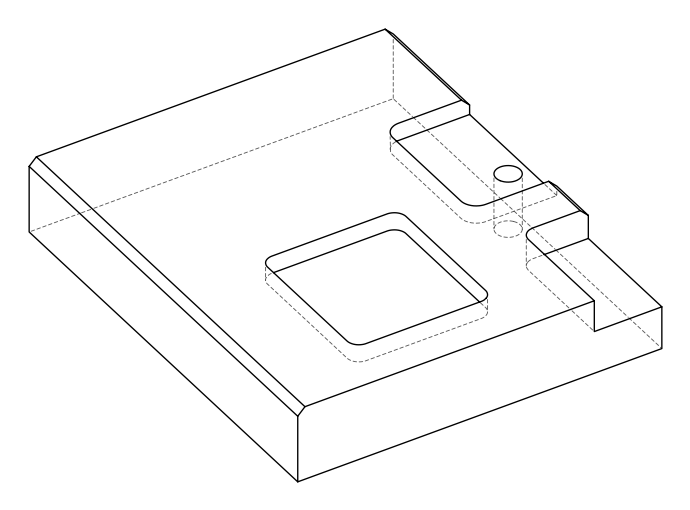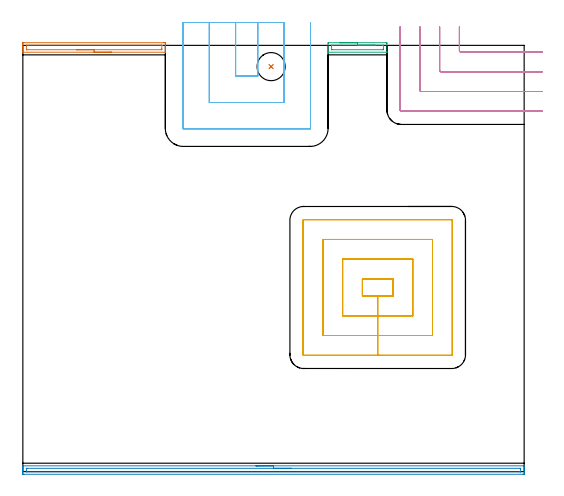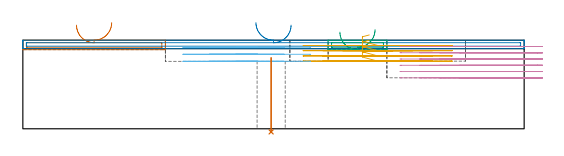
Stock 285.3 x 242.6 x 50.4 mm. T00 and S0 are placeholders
(PLAN: 7 operations, 3 tool changes, 22.5 min)
(1 AREA_MILL | FG_CHAMFER_SURFACE | UGT0205_001 | 1.49 min | 1235 mm3)
(2 AREA_MILL_1 | FG_CHAMFER_SURFACE_1 | UGT0205_001 | 4.74 min | 3293 mm3)
(3 AREA_MILL_2 | FG_CHAMFER_SURFACE_2 | UGT0205_001 | 0.73 min | 592 mm3)
(4 MILL_CORNER_NOTCH_RECTANGULAR | CORNER_NOTCH_RECTANGULAR | UGT0201_133 | Follow Part, ap 3.75, ae 75% | 5.13 min | 74849 mm3)
(5 MILL_RECTANGULAR_POCKET | POCKET_RECTANGULAR_STRAIGHT | UGT0201_133 | Follow Part, ap 3.75, ae 75% | 6.71 min | 109008 mm3)
(6 MILL_SLOT | SLOT_PARTIAL_RECTANGULAR | UGT0201_104 | Follow Part, ap 5, ae 75% | 3.55 min | 63265 mm3)
(7 INDEXABLE_INSERT_DRILL_THROUGH_HOLE_FROM_SOLID | STEP1HOLE | NXT0302_003 | 0.17 min | 7708 mm3)
(TOOL UGT0205_001 | Chamfer Mill 20 x 3 x 45 deg. | D20 FL50 Z2)
(TOOL UGT0201_133 | Carbide End Mill 15.0 | D15 FL30 Z4)
(TOOL UGT0201_104 | End Mill 20 mm | D20 FL22 Z2)
(TOOL NXT0302_003 | Index. Insert Drill 16mm [880-D1600L20-05] | D16 PA176 FL80 Z2)
(OP 1 AREA_MILL)
G17 G21 G94 G90
T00 M6
G54
G17 G0 G90 X50.55 Y238.7 S1061 M3
G43 Z60.4 H0
G94 G1 X50.512 Z59.528 F250.
X50.398 Z58.664
X50.209 Z57.812
X49.947 Z56.98
X49.613 Z56.174
X49.21 Z55.4
X48.742 Z54.664
X48.21 Z53.972
X47.621 Z53.329
X46.978 Z52.74
X46.286 Z52.208
X45.55 Z51.74
X44.776 Z51.337
X43.97 Z51.003
X43.138 Z50.741
X42.286 Z50.552
X41.422 Z50.438
X40.55 Z50.4
X0.109
X0.01 Y238.706 Z50.392
X0. Y238.942 Z50.157
Y240.521 Z48.578
Y240.958 Z48.138
Y241.176 Z47.921
Y241.842 Z47.255
Y242.061 Z47.037
Y242.726 Z46.367
Y243.278 Z45.817
X0.003 Y243.61 Z45.484
X0.008 Y244.091 Z45.005
X0.069 Y244.093 Z45.002
X0.554 Y244.1 Z45.
X80.054
X80.546 Y244.099 Z45.001
X81.031 Y244.093 Z45.002
X81.092 Y244.091 Z45.005
X81.1 Y243.61 Z45.484
Y243.278 Z45.817
Y242.726 Z46.367
Y242.061 Z47.037
Y241.842 Z47.255
Y241.176 Z47.921
Y240.958 Z48.138
Y240.521 Z48.578
Y239.627 Z49.472
Y239.19 Z49.909
X81.099 Y238.941 Z50.158
X81.09 Y238.706 Z50.392
X80.99 Y238.7 Z50.4
X40.55
Y240.114 Z48.986
X2.291
X2.118 Y240.116 Z48.984
X2.032 Y240.119 Z48.981
X2.015 Y240.121 Z48.979
X2.01 Y240.128 Z48.972
X2.005 Y240.155 Z48.945
X2.002 Y240.221 Z48.879
X2. Y240.404 Z48.696
X2.002 Y242.17 Z46.93
X2.01 Y242.502 Z46.598
X2.023 Y242.679 Z46.421
X2.373 Y242.686 Z46.414
X78.809
X78.982 Y242.684 Z46.416
X79.068 Y242.681 Z46.419
X79.085 Y242.679 Z46.421
X79.09 Y242.672 Z46.428
X79.095 Y242.645 Z46.455
X79.098 Y242.579 Z46.521
X79.1 Y242.396 Z46.704
X79.098 Y240.63 Z48.47
X79.09 Y240.298 Z48.802
X79.077 Y240.121 Z48.979
X78.727 Y240.114 Z48.986
X40.55
X39.678 Z49.024
X38.814 Z49.138
X37.962 Z49.327
X37.13 Z49.589
X36.324 Z49.923
X35.55 Z50.326
X34.814 Z50.794
X34.122 Z51.325
X33.479 Z51.915
X32.89 Z52.558
X32.358 Z53.25
X31.89 Z53.986
X31.487 Z54.76
X31.153 Z55.566
X30.891 Z56.398
X30.702 Z57.249
X30.588 Z58.114
X30.55 Z58.986
G0 Z60.4
M5
M2
(OP 2 AREA_MILL_1)
G17 G21 G94 G90
T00 M6
G54
G17 G0 G90 X132.65 Y3.3 S1061 M3
G43 Z60.4 H0
G94 G1 X132.688 Z59.528 F250.
X132.802 Z58.663
X132.991 Z57.812
X133.253 Z56.98
X133.587 Z56.174
X133.99 Z55.4
X134.458 Z54.664
X134.99 Z53.972
X135.579 Z53.329
X136.222 Z52.739
X136.914 Z52.208
X137.65 Z51.74
X138.424 Z51.337
X139.23 Z51.003
X140.062 Z50.741
X140.913 Z50.552
X141.778 Z50.438
X142.65 Z50.4
X285.129
X285.29 Y3.297 Z50.388
X285.293 Y3.239 Z50.33
X285.3 Y2.831 Z49.931
Y2.475 Z49.574
Y1.793 Z48.888
Y0.559 Z47.656
Y0.007 Z47.101
Y-0.61 Z46.485
X285.299 Y-0.886 Z46.209
X285.295 Y-1.493 Z45.603
X285.292 Y-1.495 Z45.601
X284.683 Y-1.5 Z45.6
X0.617
X0.008 Y-1.495 Z45.601
X0.005 Y-1.493 Z45.603
X0. Y-0.886 Z46.209
Y-0.61 Z46.485
Y0.007 Z47.101
Y0.559 Z47.656
Y0.9 Z47.996
Y1.452 Z48.548
Y1.793 Z48.888
Y2.475 Z49.574
Y2.831 Z49.931
X0.007 Y3.239 Z50.33
X0.01 Y3.297 Z50.388
X0.171 Y3.3 Z50.4
X142.65
Y1.886 Z48.986
X282.989 Y1.885 Z48.985
X283.174 Y1.882 Z48.982
X283.289 Y1.879 Z48.979
X283.293 Y1.85 Z48.95
X283.296 Y1.793 Z48.893
X283.3 Y1.39 Z48.49
Y0.007 Z47.107
X283.298 Y-0.043 Z47.057
X283.295 Y-0.068 Z47.032
X283.292 Y-0.075 Z47.025
X283.266 Y-0.079 Z47.021
X283.082 Y-0.084 Z47.016
X282.989 Y-0.086 Z47.014
X282.896
X2.311 Y-0.085 Z47.015
X2.126 Y-0.082 Z47.018
X2.011 Y-0.079 Z47.021
X2.007 Y-0.05 Z47.05
X2.004 Y0.007 Z47.107
X2. Y0.41 Z47.51
Y1.793 Z48.893
X2.002 Y1.843 Z48.943
X2.005 Y1.868 Z48.968
X2.008 Y1.875 Z48.975
X2.034 Y1.879 Z48.979
X2.218 Y1.884 Z48.984
X2.311 Y1.885 Z48.985
X2.404 Y1.886 Z48.986
X142.65
X143.522 Z49.024
X144.386 Z49.138
X145.238 Z49.326
X146.07 Z49.589
X146.876 Z49.923
X147.65 Z50.325
X148.386 Z50.794
X149.078 Z51.325
X149.721 Z51.915
X150.31 Z52.558
X150.841 Z53.25
X151.31 Z53.986
X151.713 Z54.759
X152.047 Z55.565
X152.309 Z56.397
X152.498 Z57.249
X152.612 Z58.114
X152.65 Z58.986
G0 Z60.4
M5
M2
(OP 3 AREA_MILL_2)
G17 G21 G94 G90
T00 M6
G54
G17 G0 G90 X180.45 Y244.1 S1061 M3
G43 Z60.4 H0
Z55.
G94 G1 X180.488 Z54.128 F250.
X180.602 Z53.263
X180.791 Z52.412
X181.053 Z51.58
X181.387 Z50.774
X181.79 Z50.
X182.258 Z49.264
X182.79 Z48.572
X183.379 Z47.929
X184.022 Z47.34
X184.714 Z46.808
X185.45 Z46.34
X186.224 Z45.937
X187.03 Z45.603
X187.862 Z45.341
X188.714 Z45.152
X189.578 Z45.038
X190.45 Z45.
X206.752
X206.95 Y244.098 Z45.002
X207.2 Y244.091 Z45.005
Y243.625 Z45.475
Y238.716 Z50.384
X207.196 Y238.702 Z50.397
X207.193 Y238.7 Z50.4
X173.707
X173.705 Y238.702 Z50.397
X173.7 Y238.716 Z50.383
Y243.61 Z45.489
Y244.091 Z45.005
X173.951 Y244.1 Z45.
X190.45
Y242.686 Z46.414
X204.99 Y242.685 Z46.415
X205.031 Y242.684 Z46.416
X205.172 Y242.679 Z46.421
X205.19 Y242.633 Z46.467
X205.194 Y242.614 Z46.486
X205.199 Y242.516 Z46.584
Y240.748 Z48.353
X205.197 Y240.536 Z48.564
X205.19 Y240.121 Z48.979
X204.99 Y240.116 Z48.984
X204.949 Y240.115 Z48.985
X175.91
X175.869 Y240.116 Z48.984
X175.728 Y240.121 Z48.979
X175.71 Y240.167 Z48.933
X175.706 Y240.186 Z48.914
X175.701 Y240.284 Z48.816
Y242.053 Z47.047
X175.703 Y242.264 Z46.836
X175.71 Y242.679 Z46.421
X175.91 Y242.685 Z46.415
X175.951
X190.45 Y242.686 Z46.414
X191.322 Z46.452
X192.186 Z46.566
X193.038 Z46.755
X193.87 Z47.017
X194.676 Z47.351
X195.45 Z47.754
X196.186 Z48.223
X196.878 Z48.754
X197.521 Z49.343
X198.11 Z49.986
X198.642 Z50.678
X199.11 Z51.414
X199.513 Z52.188
X199.847 Z52.994
X200.109 Z53.826
X200.298 Z54.678
X200.412 Z55.543
X200.45 Z56.414
G0 Z60.4
M5
M2
(OP 4 MILL_CORNER_NOTCH_RECTANGULAR)
G17 G21 G94 G90
T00 M6
G54
G17 G0 G90 X248.45 Y253.1 S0 M3
G43 Z60.4 H0
Z46.833
G94 G1 Y250.1 F250.
Y239.596 F500.
G3 X249.196 Y238.85 R0.75
G1 X292.8
X295.8 F250.
G0 Z60.4
X237.2 Y253.1
Z46.833
G1 Y250.1
Y228.346 F500.
G3 X237.946 Y227.6 R0.75
G1 X292.8
X295.8 F250.
G0 Z60.4
X225.95 Y253.1
Z46.833
G1 Y250.1
Y217.096 F500.
G3 X226.696 Y216.35 R0.75
G1 X292.8
X295.8 F250.
G0 Z60.4
X214.7 Y253.1
Z46.833
G1 Y250.1
Y205.847 F500.
G3 X215.447 Y205.1 R0.75
G1 X292.8
X295.8 F250.
G0 Z60.4
X248.45 Y253.1
Z43.267
G1 Y250.1
Y239.596 F500.
G3 X249.196 Y238.85 R0.75
G1 X292.8
X295.8 F250.
G0 Z60.4
X237.2 Y253.1
Z43.267
G1 Y250.1
Y228.346 F500.
G3 X237.946 Y227.6 R0.75
G1 X292.8
X295.8 F250.
G0 Z60.4
X225.95 Y253.1
Z43.267
G1 Y250.1
Y217.096 F500.
G3 X226.696 Y216.35 R0.75
G1 X292.8
X295.8 F250.
G0 Z60.4
X214.7 Y253.1
Z43.267
G1 Y250.1
Y205.847 F500.
G3 X215.447 Y205.1 R0.75
G1 X292.8
X295.8 F250.
G0 Z60.4
X248.45 Y253.1
Z39.7
G1 Y250.1
Y239.596 F500.
G3 X249.196 Y238.85 R0.75
G1 X292.8
X295.8 F250.
G0 Z60.4
X237.2 Y253.1
Z39.7
G1 Y250.1
Y228.346 F500.
G3 X237.946 Y227.6 R0.75
G1 X292.8
X295.8 F250.
G0 Z60.4
X225.95 Y253.1
Z39.7
G1 Y250.1
Y217.096 F500.
G3 X226.696 Y216.35 R0.75
G1 X292.8
X295.8 F250.
G0 Z60.4
X214.7 Y253.1
Z39.7
G1 Y250.1
Y205.847 F500.
G3 X215.447 Y205.1 R0.75
G1 X292.8
X295.8 F250.
G0 Z60.4
X248.45 Y253.1
Z36.133
G1 Y250.1
Y239.596 F500.
G3 X249.196 Y238.85 R0.75
G1 X292.8
X295.8 F250.
G0 Z60.4
X237.2 Y253.1
Z36.133
G1 Y250.1
Y228.346 F500.
G3 X237.946 Y227.6 R0.75
G1 X292.8
X295.8 F250.
G0 Z60.4
X225.95 Y253.1
Z36.133
G1 Y250.1
Y217.096 F500.
G3 X226.696 Y216.35 R0.75
G1 X292.8
X295.8 F250.
G0 Z60.4
X214.7 Y253.1
Z36.133
G1 Y250.1
Y205.847 F500.
G3 X215.447 Y205.1 R0.75
G1 X292.8
X295.8 F250.
G0 Z60.4
X248.45 Y253.1
Z32.567
G1 Y250.1
Y239.596 F500.
G3 X249.196 Y238.85 R0.75
G1 X292.8
X295.8 F250.
G0 Z60.4
X237.2 Y253.1
Z32.567
G1 Y250.1
Y228.346 F500.
G3 X237.946 Y227.6 R0.75
G1 X292.8
X295.8 F250.
G0 Z60.4
X225.95 Y253.1
Z32.567
G1 Y250.1
Y217.096 F500.
G3 X226.696 Y216.35 R0.75
G1 X292.8
X295.8 F250.
G0 Z60.4
X214.7 Y253.1
Z32.567
G1 Y250.1
Y205.847 F500.
G3 X215.447 Y205.1 R0.75
G1 X292.8
X295.8 F250.
G0 Z60.4
X248.45 Y253.1
Z29.
G1 Y250.1
Y239.596 F500.
G3 X249.196 Y238.85 R0.75
G1 X292.8
X295.8 F250.
G0 Z60.4
X237.2 Y253.1
Z29.
G1 Y250.1
Y228.346 F500.
G3 X237.946 Y227.6 R0.75
G1 X292.8
X295.8 F250.
G0 Z60.4
X225.95 Y253.1
Z29.
G1 Y250.1
Y217.096 F500.
G3 X226.696 Y216.35 R0.75
G1 X292.8
X295.8 F250.
G0 Z60.4
X214.7 Y253.1
Z29.
G1 Y250.1
Y205.847 F500.
G3 X215.447 Y205.1 R0.75
G1 X292.8
X295.8 F250.
G0 Z60.4
M5
M2
(OP 5 MILL_RECTANGULAR_POCKET)
G17 G21 G94 G90
T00 M6
G54
G17 G0 G90 X197.149 Y109.65 S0 M3
G43 Z60.4 H0
Z53.4
G94 G1 X193.25 Z52.355 F250.
Y99.95 Z49.756
X201.95 Z47.425
X210.65 F500.
Y109.65
X193.25
Y99.95
X201.95
Y88.7
X221.9
Y120.9
X182.
Y88.7
X201.95
Y77.45
X233.15
Y132.15
X170.75
Y77.45
X201.95
Y66.2
X244.1
G3 X244.4 Y66.5 R0.3
G1 Y143.1
G3 X244.1 Y143.4 R0.3
G1 X159.8
G3 X159.5 Y143.1 R0.3
G1 Y66.5
G3 X159.8 Y66.2 R0.3
G1 X201.95
X202.95
G0 X197.149 Y109.65 Z50.425
G1 X193.25 Z49.38 F250.
Y99.95 Z46.781
X201.95 Z44.45
X210.65 F500.
Y109.65
X193.25
Y99.95
X201.95
Y88.7
X221.9
Y120.9
X182.
Y88.7
X201.95
Y77.45
X233.15
Y132.15
X170.75
Y77.45
X201.95
Y66.2
X244.1
G3 X244.4 Y66.5 R0.3
G1 Y143.1
G3 X244.1 Y143.4 R0.3
G1 X159.8
G3 X159.5 Y143.1 R0.3
G1 Y66.5
G3 X159.8 Y66.2 R0.3
G1 X201.95
X202.95
G0 X197.149 Y109.65 Z47.45
G1 X193.25 Z46.405 F250.
Y99.95 Z43.806
X201.95 Z41.475
X210.65 F500.
Y109.65
X193.25
Y99.95
X201.95
Y88.7
X221.9
Y120.9
X182.
Y88.7
X201.95
Y77.45
X233.15
Y132.15
X170.75
Y77.45
X201.95
Y66.2
X244.1
G3 X244.4 Y66.5 R0.3
G1 Y143.1
G3 X244.1 Y143.4 R0.3
G1 X159.8
G3 X159.5 Y143.1 R0.3
G1 Y66.5
G3 X159.8 Y66.2 R0.3
G1 X201.95
X202.95
G0 X197.149 Y109.65 Z44.475
G1 X193.25 Z43.43 F250.
Y99.95 Z40.831
X201.95 Z38.5
X210.65 F500.
Y109.65
X193.25
Y99.95
X201.95
Y88.7
X221.9
Y120.9
X182.
Y88.7
X201.95
Y77.45
X233.15
Y132.15
X170.75
Y77.45
X201.95
Y66.2
X244.1
G3 X244.4 Y66.5 R0.3
G1 Y143.1
G3 X244.1 Y143.4 R0.3
G1 X159.8
G3 X159.5 Y143.1 R0.3
G1 Y66.5
G3 X159.8 Y66.2 R0.3
G1 X201.95
X202.95
G0 Z60.4
M5
M2
(OP 6 MILL_SLOT)
G17 G21 G94 G90
T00 M6
G54
G17 G0 G90 X121.1 Y255.6 S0 M3
G43 Z60.4 H0
Z46.4
G94 G1 Y252.6 F250.
Y225.1 F500.
X133.7
Y252.6
Y255.6 F250.
X106.1
Y252.6
Y210.1 F500.
X148.7
Y252.6
Y255.6 F250.
X91.1
Y252.6
Y195.3 F500.
G3 X91.3 Y195.1 R0.2
G1 X163.5
G3 X163.7 Y195.3 R0.2
G1 Y252.6
Y255.6 F250.
G0 X121.1 Z42.4
G1 Y252.6
Y225.1 F500.
X133.7
Y252.6
Y255.6 F250.
X106.1
Y252.6
Y210.1 F500.
X148.7
Y252.6
Y255.6 F250.
X91.1
Y252.6
Y195.3 F500.
G3 X91.3 Y195.1 R0.2
G1 X163.5
G3 X163.7 Y195.3 R0.2
G1 Y252.6
Y255.6 F250.
G0 X121.1 Z38.4
G1 Y252.6
Y225.1 F500.
X133.7
Y252.6
Y255.6 F250.
X106.1
Y252.6
Y210.1 F500.
X148.7
Y252.6
Y255.6 F250.
X91.1
Y252.6
Y195.3 F500.
G3 X91.3 Y195.1 R0.2
G1 X163.5
G3 X163.7 Y195.3 R0.2
G1 Y252.6
Y255.6 F250.
G0 Z60.4
M5
M2
(OP 7 INDEXABLE_INSERT_DRILL_THROUGH_HOLE_FROM_SOLID)
G17 G21 G94 G90
T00 M6
G54
G17 G0 G90 X141.3 Y230.5 S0 M3
G43 Z60.4 H1
G94 G81 G98 Z-1.779 F250. R40.4
G80
M5
M2
